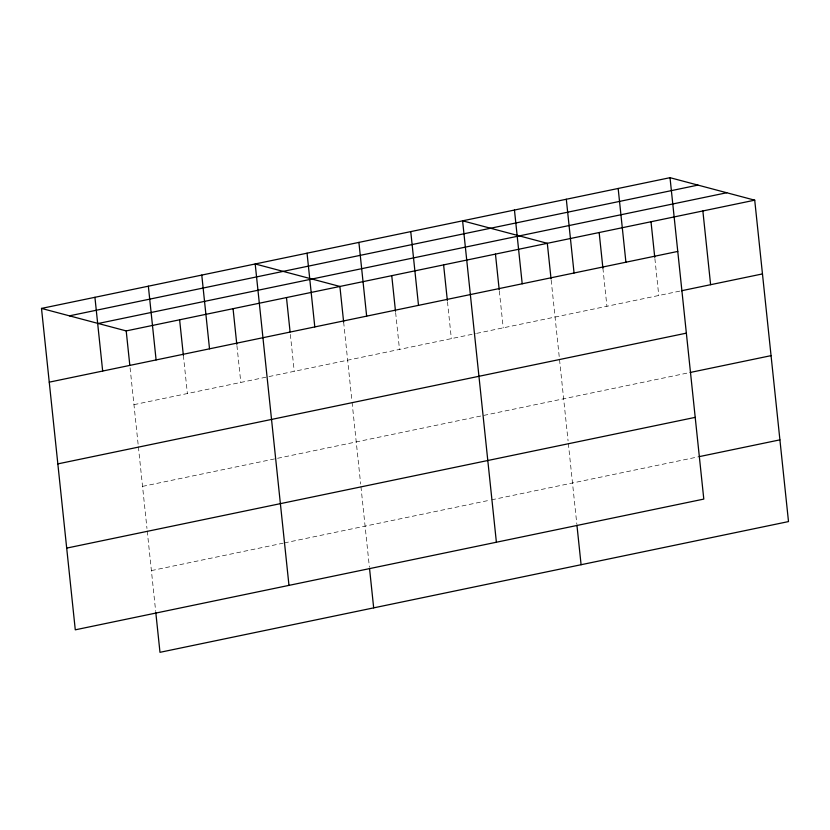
<?xml version="1.0" encoding="UTF-8"?>
<svg xmlns="http://www.w3.org/2000/svg" width="830" height="830" viewBox="0 0 830 830"><rect width="100%" height="100%" fill="white"/><g stroke="black" fill="none" stroke-linecap="round" stroke-linejoin="round"><path stroke-width="0.62" stroke-dasharray="4.15 3.11" d="M133.952 404.656L475.383 333.629M476.648 333.37L680.268 291.019M142.542 486.38L688.859 372.743M151.392 570.594L283.092 543.193M284.337 542.934L490.291 500.096M491.557 499.836L697.708 456.957M654.891 258.618L658.761 295.49M602.902 268.132L606.917 306.27M551.182 280.187L568.073 440.896M568.342 443.448L576.798 523.865M499.328 290.967L503.208 327.84M447.474 301.757L451.354 338.63M395.63 312.547L399.5 349.42M343.641 322.061L351.941 401.066M352.076 402.343L360.666 484.035M360.936 486.588L369.381 567.004M290.355 334.438L294.225 371.311M236.924 345.55L240.804 382.423M183.368 355.396L187.383 393.545M130.082 367.783L138.247 445.513M138.382 446.799L146.972 528.482M147.242 531.034L155.687 611.451"/><path stroke-width="1.25" d="M670.018 177.682L703.799 499.089L75.281 629.825L41.5 308.418L670.018 177.682L754.719 200.175L788.5 521.582L159.983 652.318L155.822 612.737M69.45 315.836L697.968 185.1M98.251 323.482L726.769 192.747M41.5 308.418L126.202 330.911L754.719 200.175M49.25 382.163L677.768 251.428M681.523 290.749L762.469 273.921M57.841 463.887L686.358 333.152M690.114 372.483L771.06 355.645M66.691 548.101L695.208 417.365M698.974 456.687L779.91 439.858M702.865 210.955L710.615 284.7M651.011 221.745L654.756 257.341M618.163 188.462L625.913 262.207M599.156 232.525L602.902 268.132M566.309 199.252L574.059 272.997M551.047 278.911L547.312 243.315L462.601 220.822L496.392 542.239M576.933 525.141L581.093 564.732M514.455 210.032L522.205 283.787M495.458 254.094L499.193 289.701M443.604 264.884L447.349 300.491M410.757 231.612L418.507 305.357M391.75 275.674L395.495 311.271M358.902 242.391L366.653 316.137M343.641 322.061L339.895 286.454L255.194 263.961L288.975 585.378M369.516 568.28L373.676 607.871M307.048 253.181L314.798 326.927M286.475 297.565L290.085 331.896M233.054 308.677L236.789 344.284M201.773 275.083L209.523 348.828M179.622 319.799L183.368 355.396M148.352 286.194L156.102 359.94M126.202 330.911L129.812 365.242M94.921 297.306L102.671 371.052"/></g></svg>
